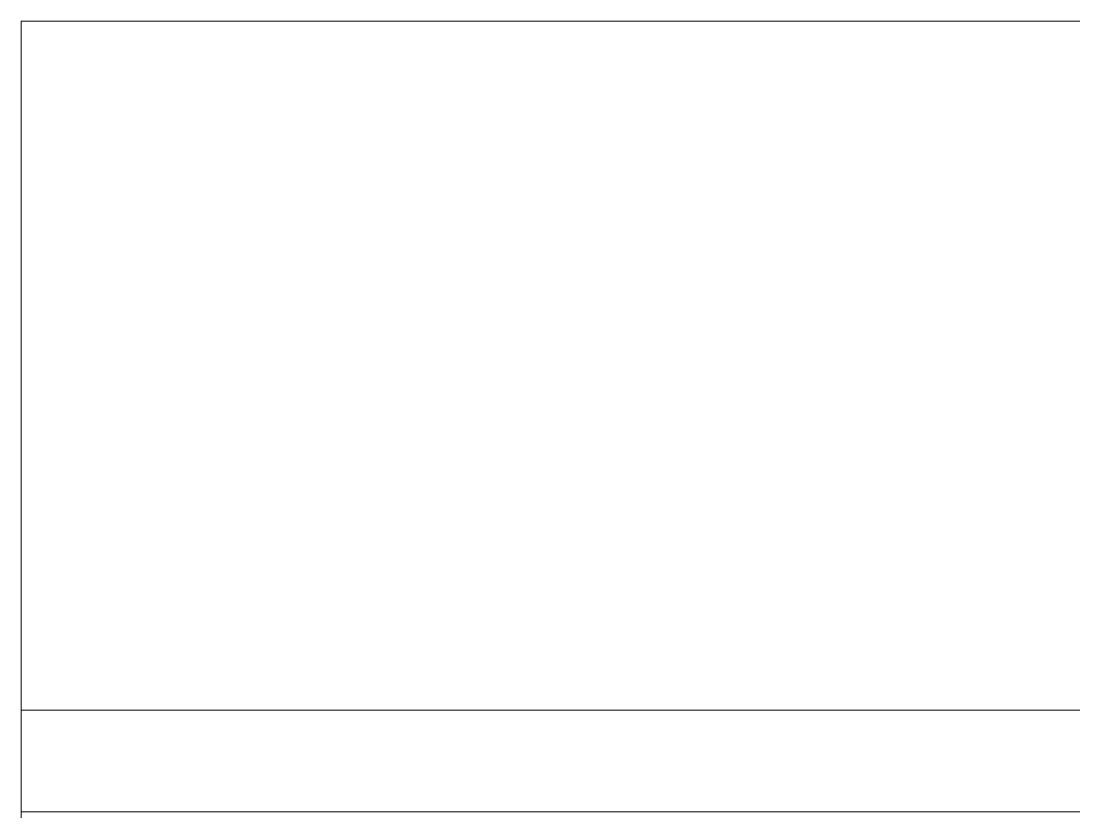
# Model space of a CAD drawing. Header units: millimetres. Extents: x 37984 to 70752, y 14140 to 37584.
# Drawn here: x 45921.04 to 45955.03, y 32643.61 to 32669.15 of the extents above; entities that cross this region are included whole.
import ezdxf

# ---------------------------------------------------------------- set-up
doc = ezdxf.new("R2010")
doc.units = ezdxf.units.MM
doc.set_wipeout_variables(frame=1)
doc.layers.add('000-PI-Oprema', color=30, linetype='Continuous', lineweight=5)

# ---------------------------------------------------------------- blocks, each defined once
blk = doc.blocks.new('F60-47290126')
blk.add_wipeout([(46615.131, 36167.854), (46650.831, 36167.854), (46650.831, 36078.354), (46615.131, 36078.354)]).dxf.layer = '000-PI-Oprema'
at = {"layer": '000-PI-Oprema'}
for p, q in [((46615.131, 36167.854), (46650.831, 36167.854)), ((46615.131, 36145.593), (46615.131, 36167.854)), ((46615.131, 36145.277), (46615.131, 36145.593)), ((46615.131, 36145.593), (46650.831, 36145.593)), ((46615.131, 36144.384), (46615.131, 36145.277)), ((46615.131, 36101.825), (46615.131, 36144.384)), ((46615.131, 36142.309), (46650.831, 36142.309))]:
    blk.add_line(p, q, dxfattribs=at)

msp = doc.modelspace()

# ---------------------------------------------------------------- block references
msp.add_blockref('F60-47290126', (-694.09, -3498.701))

doc.saveas('drawing.dxf')
